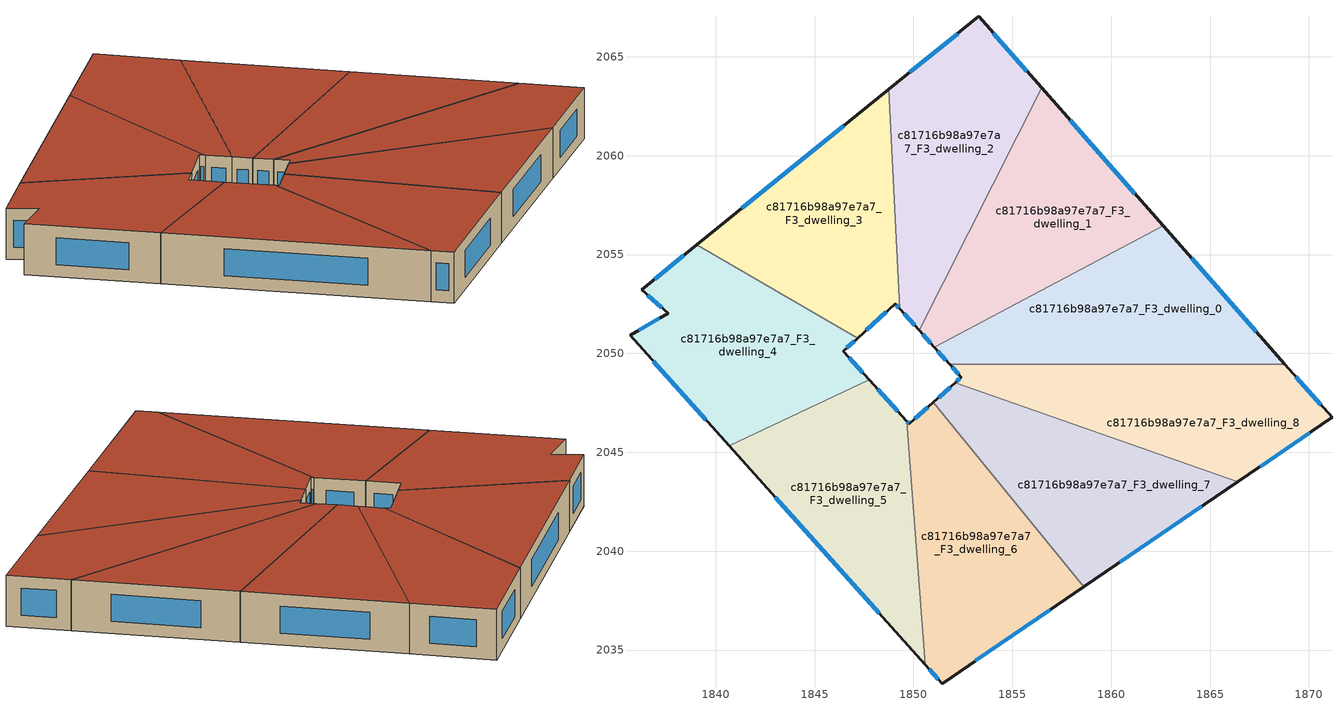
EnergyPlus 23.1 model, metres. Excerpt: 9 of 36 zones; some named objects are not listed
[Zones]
c81716b98a97e7a7_F3_dwelling_0
 floor to c81716b98a97e7a7_F2_dwelling_0 (EU_floor_Construction): 1862.63,2056.45 1868.78,2049.47 1851.83,2049.47 1851.05,2050.32 z9
 wall outside (EU_wall_Construction): 1851.05,2050.32 1851.83,2049.47 / 1868.78,2049.47 1862.63,2056.45 z9:12
 wall to c81716b98a97e7a7_F3_dwelling_1 (EU_wall_Construction): 1862.63,2056.45 1851.05,2050.32 z9:12
 wall to c81716b98a97e7a7_F3_dwelling_8 (EU_wall_Construction): 1851.83,2049.47 1868.78,2049.47 z9:12
 window (EU_Window_Construction): 1851.23,2050.12 1851.65,2049.67 / 1867.34,2051.11 1864.08,2054.81 z9.7:11.3
 roof outside (EU_roof_Construction): 1868.78,2049.47 1862.63,2056.45 1851.05,2050.32 1851.83,2049.47 z12
c81716b98a97e7a7_F3_dwelling_1
 floor to c81716b98a97e7a7_F2_dwelling_1 (EU_floor_Construction): 1856.48,2063.43 1862.63,2056.45 1851.05,2050.32 1850.29,2051.16 z9
 wall outside (EU_wall_Construction): 1850.29,2051.16 1851.05,2050.32 / 1862.63,2056.45 1856.48,2063.43 z9:12
 wall to c81716b98a97e7a7_F3_dwelling_2 (EU_wall_Construction): 1856.48,2063.43 1850.29,2051.16 z9:12
 window (EU_Window_Construction): 1850.47,2050.97 1850.87,2050.52 / 1861.19,2058.09 1857.93,2061.79 z9.7:11.3
 roof outside (EU_roof_Construction): 1862.63,2056.45 1856.48,2063.43 1850.29,2051.16 1851.05,2050.32 z12
c81716b98a97e7a7_F3_dwelling_2
 floor to c81716b98a97e7a7_F2_dwelling_2 (EU_floor_Construction): 1853.3,2067.04 1856.48,2063.43 1850.29,2051.16 1849.3,2052.26 1848.75,2063.35 z9
 wall outside (EU_wall_Construction): 1849.3,2052.26 1850.29,2051.16 / 1856.48,2063.43 1853.3,2067.04 1848.75,2063.35 z9:12
 wall to c81716b98a97e7a7_F3_dwelling_3 (EU_wall_Construction): 1848.75,2063.35 1849.3,2052.26 z9:12
 window (EU_Window_Construction): 1849.53,2052.01 1850.06,2051.42 / 1852.23,2066.18 1849.82,2064.22 / 1855.74,2064.28 1854.05,2066.19 z9.7:11.3
 roof outside (EU_roof_Construction): 1850.29,2051.16 1856.48,2063.43 1853.3,2067.04 1848.75,2063.35 1849.3,2052.26 z12
c81716b98a97e7a7_F3_dwelling_3
 floor to c81716b98a97e7a7_F2_dwelling_3 (EU_floor_Construction): 1848.75,2063.35 1849.3,2052.26 1849.08,2052.5 1847.17,2050.78 1839.05,2055.5 z9
 wall outside (EU_wall_Construction): 1847.17,2050.78 1849.08,2052.5 1849.3,2052.26 / 1848.75,2063.35 1839.05,2055.5 z9:12
 wall to c81716b98a97e7a7_F3_dwelling_4 (EU_wall_Construction): 1839.05,2055.5 1847.17,2050.78 z9:12
 window (EU_Window_Construction): 1849.13,2052.45 1849.25,2052.32 / 1847.62,2051.18 1848.63,2052.1 / 1846.47,2061.51 1841.33,2057.35 z9.7:11.3
 roof outside (EU_roof_Construction): 1849.3,2052.26 1848.75,2063.35 1839.05,2055.5 1847.17,2050.78 1849.08,2052.5 z12
c81716b98a97e7a7_F3_dwelling_4
 floor to c81716b98a97e7a7_F2_dwelling_4 (EU_floor_Construction): 1847.17,2050.78 1846.44,2050.12 1847.75,2048.67 1840.67,2045.33 1835.67,2050.92 1837.6,2052.03 1836.25,2053.23 1839.05,2055.5 z9
 wall outside (EU_wall_Construction): 1839.05,2055.5 1836.25,2053.23 1837.6,2052.03 1835.67,2050.92 1840.67,2045.33 / 1847.76,2048.67 1846.45,2050.12 1847.17,2050.78 z9:12
 wall to c81716b98a97e7a7_F3_dwelling_5 (EU_wall_Construction): 1840.67,2045.33 1847.75,2048.67 z9:12
 window (EU_Window_Construction): 1836.57,2052.95 1837.28,2052.31 / 1838.4,2054.97 1836.91,2053.76 / 1846.62,2050.28 1847,2050.63 / 1847.45,2049.01 1846.75,2049.78 / 1836.84,2049.61 1839.5,2046.64 / 1837.15,2051.77 1836.12,2051.18 z9.7:11.3
 roof outside (EU_roof_Construction): 1847.76,2048.67 1846.45,2050.12 1847.17,2050.78 1839.05,2055.5 1836.25,2053.23 1837.6,2052.03 1835.67,2050.92 1840.67,2045.33 z12
c81716b98a97e7a7_F3_dwelling_5
 floor to c81716b98a97e7a7_F2_dwelling_5 (EU_floor_Construction): 1849.65,2046.58 1850.6,2034.25 1840.67,2045.33 1847.75,2048.67 z9
 wall outside (EU_wall_Construction): 1849.66,2046.58 1847.76,2048.67 / 1840.67,2045.33 1850.6,2034.25 z9:12
 wall to c81716b98a97e7a7_F3_dwelling_6 (EU_wall_Construction): 1850.6,2034.25 1849.66,2046.58 z9:12
 window (EU_Window_Construction): 1849.21,2047.07 1848.2,2048.18 / 1843,2042.73 1848.27,2036.85 z9.7:11.3
 roof outside (EU_roof_Construction): 1850.6,2034.25 1849.66,2046.58 1847.76,2048.67 1840.67,2045.33 z12
c81716b98a97e7a7_F3_dwelling_6
 floor to c81716b98a97e7a7_F2_dwelling_6 (EU_floor_Construction): 1851.01,2047.53 1858.61,2038.2 1851.44,2033.31 1850.6,2034.25 1849.65,2046.58 1849.78,2046.43 z9
 wall outside (EU_wall_Construction): 1851.01,2047.53 1849.78,2046.43 1849.66,2046.58 / 1850.6,2034.25 1851.45,2033.31 1858.61,2038.2 z9:12
 wall to c81716b98a97e7a7_F3_dwelling_7 (EU_wall_Construction): 1858.61,2038.2 1851.01,2047.53 z9:12
 window (EU_Window_Construction): 1849.75,2046.47 1849.68,2046.54 / 1850.72,2047.28 1850.07,2046.69 / 1853.13,2034.45 1856.93,2037.05 / 1850.8,2034.03 1851.25,2033.53 z9.7:11.3
 roof outside (EU_roof_Construction): 1858.61,2038.2 1851.01,2047.53 1849.78,2046.43 1849.66,2046.58 1850.6,2034.25 1851.45,2033.31 z12
c81716b98a97e7a7_F3_dwelling_7
 floor to c81716b98a97e7a7_F2_dwelling_7 (EU_floor_Construction): 1866.41,2043.52 1858.61,2038.2 1851.01,2047.53 1852.11,2048.53 z9
 wall outside (EU_wall_Construction): 1852.11,2048.53 1851.01,2047.53 / 1858.61,2038.2 1866.41,2043.52 z9:12
 wall to c81716b98a97e7a7_F3_dwelling_8 (EU_wall_Construction): 1866.41,2043.52 1852.11,2048.53 z9:12
 window (EU_Window_Construction): 1851.86,2048.29 1851.27,2047.77 / 1860.44,2039.45 1864.58,2042.27 z9.7:11.3
 roof outside (EU_roof_Construction): 1866.41,2043.52 1852.11,2048.53 1851.01,2047.53 1858.61,2038.2 z12
c81716b98a97e7a7_F3_dwelling_8
 floor to c81716b98a97e7a7_F2_dwelling_8 (EU_floor_Construction): 1868.78,2049.47 1871.17,2046.76 1866.41,2043.52 1852.11,2048.53 1852.42,2048.8 1851.83,2049.47 z9
 wall outside (EU_wall_Construction): 1851.83,2049.47 1852.42,2048.8 1852.11,2048.53 / 1866.41,2043.52 1871.17,2046.76 1868.78,2049.47 z9:12
 window (EU_Window_Construction): 1852.35,2048.74 1852.19,2048.59 / 1851.97,2049.31 1852.28,2048.96 / 1870.61,2047.4 1869.34,2048.83 / 1867.53,2044.28 1870.05,2046 z9.7:11.3
 roof outside (EU_roof_Construction): 1871.17,2046.76 1868.78,2049.47 1851.83,2049.47 1852.42,2048.8 1852.11,2048.53 1866.41,2043.52 z12
[Building]
EU S2 Campaign: North Axis=0; Terrain=City; Solar Distribution=FullExterior
[Site:Location]
Budapest.Ferenc.Liszt.Intl.AP: Latitude=47.437; Longitude=19.256; Time Zone=1; Elevation=185
[SizingPeriod:WeatherFileDays]
AnnualSizingPeriod: Begin Month=1; Begin Day of Month=1; End Month=12; End Day of Month=31; Day of Week for Start Day=Monday; Use Weather File Daylight Saving Period=No; Use Weather File Rain and Snow Indicators=No
[MATERIAL]
EU_InternalMass_Material: Roughness=MediumRough; Thickness=0.1; Conductivity=1; Density=1800; Specific Heat=900; Thermal Absorptance=0.9; Solar Absorptance=0.7; Visible Absorptance=0.7
[MATERIAL:NOMASS] Roughness=MediumRough; Thermal Absorptance=0.9; Solar Absorptance=0.7; Visible Absorptance=0.7
Name | Thermal Resistance
EU_wall_NoMass | 0.832559
EU_roof_NoMass | 1.39638
EU_floor_NoMass | 0.872794
[WINDOWMATERIAL:SIMPLEGLAZINGSYSTEM]
EU_Window_SimpleGlazing: UFactor=2.79869; Solar Heat Gain Coefficient=0.75; Visible Transmittance=0.75
[CONSTRUCTION]
EU_wall_Construction: EU_wall_NoMass
EU_roof_Construction: EU_roof_NoMass
EU_floor_Construction: EU_floor_NoMass
EU_Window_Construction: EU_Window_SimpleGlazing
EU_InternalMass_Construction: EU_InternalMass_Material
[ZONE] Type=1; Multiplier=1; Ceiling Height=autocalculate; Floor Area=autocalculate; Part of Total Floor Area=Yes
Name | Volume
c81716b98a97e7a7_F3_dwelling_0 | 199.572
c81716b98a97e7a7_F3_dwelling_1 | 199.548
c81716b98a97e7a7_F3_dwelling_2 | 199.564
c81716b98a97e7a7_F3_dwelling_3 | 199.577
c81716b98a97e7a7_F3_dwelling_4 | 199.594
c81716b98a97e7a7_F3_dwelling_5 | 199.593
c81716b98a97e7a7_F3_dwelling_6 | 199.56
c81716b98a97e7a7_F3_dwelling_7 | 199.556
c81716b98a97e7a7_F3_dwelling_8 | 199.59
[INTERNALMASS] Construction=EU_InternalMass_Construction
Name | Zone or ZoneList | Surface Area
c81716b98a97e7a7_F3_dwelling_0_EU_InternalMass | c81716b98a97e7a7_F3_dwelling_0 | 66.5239
c81716b98a97e7a7_F3_dwelling_1_EU_InternalMass | c81716b98a97e7a7_F3_dwelling_1 | 66.5162
c81716b98a97e7a7_F3_dwelling_2_EU_InternalMass | c81716b98a97e7a7_F3_dwelling_2 | 66.5214
c81716b98a97e7a7_F3_dwelling_3_EU_InternalMass | c81716b98a97e7a7_F3_dwelling_3 | 66.5256
c81716b98a97e7a7_F3_dwelling_4_EU_InternalMass | c81716b98a97e7a7_F3_dwelling_4 | 66.5313
c81716b98a97e7a7_F3_dwelling_5_EU_InternalMass | c81716b98a97e7a7_F3_dwelling_5 | 66.5311
c81716b98a97e7a7_F3_dwelling_6_EU_InternalMass | c81716b98a97e7a7_F3_dwelling_6 | 66.52
c81716b98a97e7a7_F3_dwelling_7_EU_InternalMass | c81716b98a97e7a7_F3_dwelling_7 | 66.5188
c81716b98a97e7a7_F3_dwelling_8_EU_InternalMass | c81716b98a97e7a7_F3_dwelling_8 | 66.53
[OTHEREQUIPMENT] Fuel Type=Electricity; Design Level Calculation Method=Watts/Area; Power per Zone Floor Area=1; Fraction Latent=0; Fraction Radiant=0; Fraction Lost=0; Carbon Dioxide Generation Rate=0; EndUse Subcategory=EU_Step8_InternalGains
Name | Zone or ZoneList or Space or SpaceList | Schedule
EU_Step8_InternalGain_c81716b98a97e7a7_F3_dwelling_0_f000 | c81716b98a97e7a7_F3_dwelling_0 | EU_Step8_GainSchedule_c81716b98a97e7a7_F3_dwelling_0_f000
EU_Step8_InternalGain_c81716b98a97e7a7_F3_dwelling_1_f000 | c81716b98a97e7a7_F3_dwelling_1 | EU_Step8_GainSchedule_c81716b98a97e7a7_F3_dwelling_1_f000
EU_Step8_InternalGain_c81716b98a97e7a7_F3_dwelling_2_f000 | c81716b98a97e7a7_F3_dwelling_2 | EU_Step8_GainSchedule_c81716b98a97e7a7_F3_dwelling_2_f000
EU_Step8_InternalGain_c81716b98a97e7a7_F3_dwelling_3_f000 | c81716b98a97e7a7_F3_dwelling_3 | EU_Step8_GainSchedule_c81716b98a97e7a7_F3_dwelling_3_f000
EU_Step8_InternalGain_c81716b98a97e7a7_F3_dwelling_4_f000 | c81716b98a97e7a7_F3_dwelling_4 | EU_Step8_GainSchedule_c81716b98a97e7a7_F3_dwelling_4_f000
EU_Step8_InternalGain_c81716b98a97e7a7_F3_dwelling_5_f000 | c81716b98a97e7a7_F3_dwelling_5 | EU_Step8_GainSchedule_c81716b98a97e7a7_F3_dwelling_5_f000
EU_Step8_InternalGain_c81716b98a97e7a7_F3_dwelling_6_f000 | c81716b98a97e7a7_F3_dwelling_6 | EU_Step8_GainSchedule_c81716b98a97e7a7_F3_dwelling_6_f000
EU_Step8_InternalGain_c81716b98a97e7a7_F3_dwelling_7_f000 | c81716b98a97e7a7_F3_dwelling_7 | EU_Step8_GainSchedule_c81716b98a97e7a7_F3_dwelling_7_f000
EU_Step8_InternalGain_c81716b98a97e7a7_F3_dwelling_8_f000 | c81716b98a97e7a7_F3_dwelling_8 | EU_Step8_GainSchedule_c81716b98a97e7a7_F3_dwelling_8_f000
[ZONEVENTILATION:DESIGNFLOWRATE] Schedule=EU_AlwaysOn; Design Flow Rate Calculation Method=AirChanges/Hour; Air Changes per Hour=0.475469; Ventilation Type=Natural; Fan Pressure Rise=0; Fan Total Efficiency=1; Constant Term Coefficient=1; Temperature Term Coefficient=0; Velocity Term Coefficient=0; Velocity Squared Term Coefficient=0; Minimum Indoor Temperature=-100; Maximum Indoor Temperature=100; Delta Temperature=-100; Minimum Outdoor Temperature=-100; Maximum Outdoor Temperature=100; Maximum Wind Speed=40
Name | Zone or ZoneList or Space or SpaceList
EU_ConstantAir_c81716b98a97e7a7_F3_dwelling_0 | c81716b98a97e7a7_F3_dwelling_0
EU_ConstantAir_c81716b98a97e7a7_F3_dwelling_1 | c81716b98a97e7a7_F3_dwelling_1
EU_ConstantAir_c81716b98a97e7a7_F3_dwelling_2 | c81716b98a97e7a7_F3_dwelling_2
EU_ConstantAir_c81716b98a97e7a7_F3_dwelling_3 | c81716b98a97e7a7_F3_dwelling_3
EU_ConstantAir_c81716b98a97e7a7_F3_dwelling_4 | c81716b98a97e7a7_F3_dwelling_4
EU_ConstantAir_c81716b98a97e7a7_F3_dwelling_5 | c81716b98a97e7a7_F3_dwelling_5
EU_ConstantAir_c81716b98a97e7a7_F3_dwelling_6 | c81716b98a97e7a7_F3_dwelling_6
EU_ConstantAir_c81716b98a97e7a7_F3_dwelling_7 | c81716b98a97e7a7_F3_dwelling_7
EU_ConstantAir_c81716b98a97e7a7_F3_dwelling_8 | c81716b98a97e7a7_F3_dwelling_8
[HVACTEMPLATE:ZONE:IDEALLOADSAIRSYSTEM] System Availability Schedule=EU_AlwaysOn; Maximum Heating Supply Air Temperature=50; Minimum Cooling Supply Air Temperature=13; Maximum Heating Supply Air Humidity Ratio=0.0156; Minimum Cooling Supply Air Humidity Ratio=0.0077; Heating Limit=NoLimit; Cooling Limit=NoLimit; Heating Availability Schedule=EU_AlwaysOn; Cooling Availability Schedule=EU_CoolingOff; Dehumidification Control Type=ConstantSensibleHeatRatio; Cooling Sensible Heat Ratio=0.7; Dehumidification Setpoint=60; Humidification Control Type=None; Humidification Setpoint=30; Outdoor Air Method=None; Outdoor Air Flow Rate per Person=0.00944; Outdoor Air Flow Rate per Zone Floor Area=0; Outdoor Air Flow Rate per Zone=0; Demand Controlled Ventilation Type=None; Outdoor Air Economizer Type=NoEconomizer; Heat Recovery Type=None; Sensible Heat Recovery Effectiveness=0.7; Latent Heat Recovery Effectiveness=0.65
Name | Template Thermostat
c81716b98a97e7a7_F3_dwelling_0 | EU_HeatOnly_c81716b98a97e7a7_F3_dwelling_0
c81716b98a97e7a7_F3_dwelling_1 | EU_HeatOnly_c81716b98a97e7a7_F3_dwelling_1
c81716b98a97e7a7_F3_dwelling_2 | EU_HeatOnly_c81716b98a97e7a7_F3_dwelling_2
c81716b98a97e7a7_F3_dwelling_3 | EU_HeatOnly_c81716b98a97e7a7_F3_dwelling_3
c81716b98a97e7a7_F3_dwelling_4 | EU_HeatOnly_c81716b98a97e7a7_F3_dwelling_4
c81716b98a97e7a7_F3_dwelling_5 | EU_HeatOnly_c81716b98a97e7a7_F3_dwelling_5
c81716b98a97e7a7_F3_dwelling_6 | EU_HeatOnly_c81716b98a97e7a7_F3_dwelling_6
c81716b98a97e7a7_F3_dwelling_7 | EU_HeatOnly_c81716b98a97e7a7_F3_dwelling_7
c81716b98a97e7a7_F3_dwelling_8 | EU_HeatOnly_c81716b98a97e7a7_F3_dwelling_8
[SIZING:ZONE] Zone Cooling Design Supply Air Temperature Input Method=SupplyAirTemperature; Zone Cooling Design Supply Air Temperature=13; Zone Heating Design Supply Air Temperature Input Method=SupplyAirTemperature; Zone Heating Design Supply Air Temperature=50; Zone Cooling Design Supply Air Humidity Ratio=0.008; Zone Heating Design Supply Air Humidity Ratio=0.008; Cooling Design Air Flow Method=DesignDay; Cooling Design Air Flow Rate=0; Cooling Minimum Air Flow per Zone Floor Area=0.000762; Cooling Minimum Air Flow=0; Cooling Minimum Air Flow Fraction=0.2; Heating Design Air Flow Method=DesignDay; Heating Design Air Flow Rate=0; Heating Maximum Air Flow per Zone Floor Area=0.002032; Heating Maximum Air Flow=0.141576; Heating Maximum Air Flow Fraction=0.3; Account for Dedicated Outdoor Air System=No; Dedicated Outdoor Air System Control Strategy=NeutralSupplyAir; Dedicated Outdoor Air Low Setpoint Temperature for Design=autosize; Dedicated Outdoor Air High Setpoint Temperature for Design=autosize; Zone Load Sizing Method=Sensible Load Only No Latent Load; Zone Latent Cooling Design Supply Air Humidity Ratio Input Method=HumidityRatioDifference; Zone Cooling Design Supply Air Humidity Ratio Difference=0.005; Zone Latent Heating Design Supply Air Humidity Ratio Input Method=HumidityRatioDifference; Zone Humidification Design Supply Air Humidity Ratio Difference=0.005
c81716b98a97e7a7_F3_dwelling_0; c81716b98a97e7a7_F3_dwelling_1; c81716b98a97e7a7_F3_dwelling_2; c81716b98a97e7a7_F3_dwelling_3; c81716b98a97e7a7_F3_dwelling_4; c81716b98a97e7a7_F3_dwelling_5; c81716b98a97e7a7_F3_dwelling_6; c81716b98a97e7a7_F3_dwelling_7; c81716b98a97e7a7_F3_dwelling_8
[SCHEDULE:CONSTANT]
Name | Hourly Value
EU_AlwaysOn | 1
EU_CoolingOff | 0
[SCHEDULE:FILE] Column Number=1; Rows to Skip at Top=0; Number of Hours of Data=8760; Column Separator=Comma; Interpolate to Timestep=No; Minutes per Item=60; Adjust Schedule for Daylight Savings=Yes
Name | File
EU_Step8_GainSchedule_c81716b98a97e7a7_F3_dwelling_0_f000 | ../../schedules/c81716b98a97e7a7/c81716b98a97e7a7_F3_dwelling_0_f000_gain.csv
EU_Step8_GainSchedule_c81716b98a97e7a7_F3_dwelling_1_f000 | ../../schedules/c81716b98a97e7a7/c81716b98a97e7a7_F3_dwelling_1_f000_gain.csv
EU_Step8_GainSchedule_c81716b98a97e7a7_F3_dwelling_2_f000 | ../../schedules/c81716b98a97e7a7/c81716b98a97e7a7_F3_dwelling_2_f000_gain.csv
EU_Step8_GainSchedule_c81716b98a97e7a7_F3_dwelling_3_f000 | ../../schedules/c81716b98a97e7a7/c81716b98a97e7a7_F3_dwelling_3_f000_gain.csv
EU_Step8_GainSchedule_c81716b98a97e7a7_F3_dwelling_4_f000 | ../../schedules/c81716b98a97e7a7/c81716b98a97e7a7_F3_dwelling_4_f000_gain.csv
EU_Step8_GainSchedule_c81716b98a97e7a7_F3_dwelling_5_f000 | ../../schedules/c81716b98a97e7a7/c81716b98a97e7a7_F3_dwelling_5_f000_gain.csv
EU_Step8_GainSchedule_c81716b98a97e7a7_F3_dwelling_6_f000 | ../../schedules/c81716b98a97e7a7/c81716b98a97e7a7_F3_dwelling_6_f000_gain.csv
EU_Step8_GainSchedule_c81716b98a97e7a7_F3_dwelling_7_f000 | ../../schedules/c81716b98a97e7a7/c81716b98a97e7a7_F3_dwelling_7_f000_gain.csv
EU_Step8_GainSchedule_c81716b98a97e7a7_F3_dwelling_8_f000 | ../../schedules/c81716b98a97e7a7/c81716b98a97e7a7_F3_dwelling_8_f000_gain.csv
